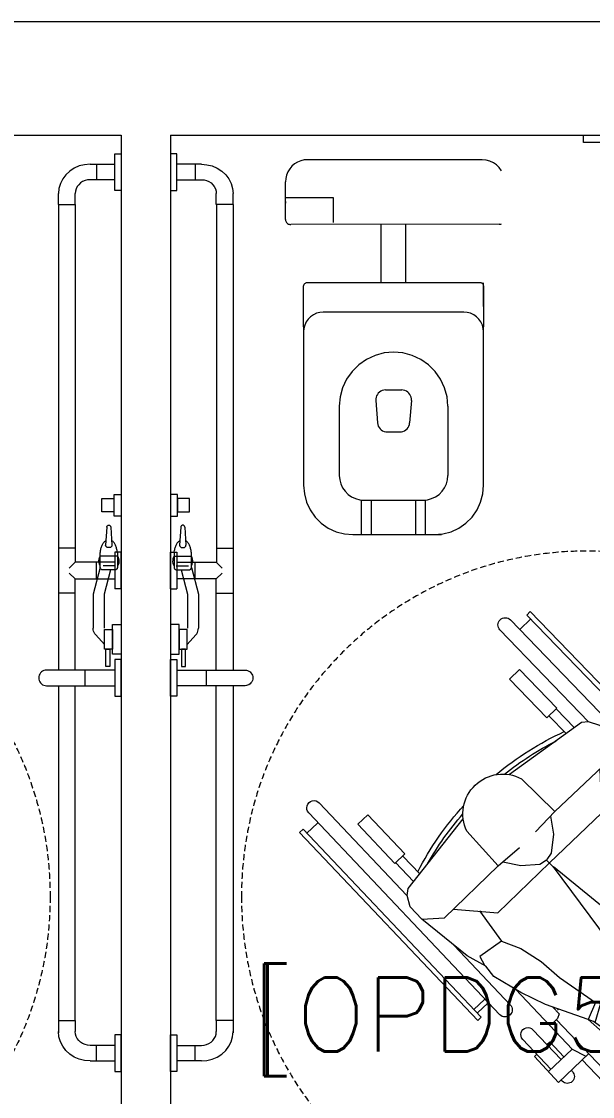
# Model space of a CAD drawing. Header units: inches. Extents: x -12418 to 57169, y -29325 to 19878.
# Drawn here: x 10236 to 11394, y 6625 to 8803 of the extents above; entities that cross this region are included whole.
import ezdxf

# ---------------------------------------------------------------- set-up
doc = ezdxf.new("R2010")
doc.units = ezdxf.units.IN
doc.header["$LTSCALE"] = 25
doc.header["$MEASUREMENT"] = 0
doc.linetypes.add('00-Ground Floor$0$TRATTEGGIATA', pattern=[0.75, 0.5, -0.25])
doc.linetypes.add('DASHDOT', pattern=[25.4, 12.7, -6.35, 0, -6.35])
doc.layers.get('0').update_dxf_attribs({"color": 8})
for name, color, linetype, lineweight in [('00-Ground Floor$0$72_EGR_BASE_TEXT', 252, 'Continuous', 5), ('00-Ground Floor$0$LOADING', 253, 'Continuous', 5), ('00-Ground Floor$0$SANIT', 250, 'Continuous', 5), ('00-Ground Floor$0$Walls', 251, 'Continuous', 5), ('E-LITE-CLNG-CNDT', 6, 'DASHDOT', 35)]:
    doc.layers.add(name, color=color, linetype=linetype, lineweight=lineweight)
doc.styles.add('00-Ground Floor$0$SIMPLEX', font='SIMPLEX.shx', dxfattribs={"height": 150})

# ---------------------------------------------------------------- blocks, each defined once
blk = doc.blocks.new('00-Ground Floor$0$Wheelchair')
for p, q in [((9688.8, 4580.4), (9636.3, 4519)), ((9688.8, 4580.4), (9913.2, 4363.8)), ((9695.9, 4532.4), (9716, 4554.1)), ((9695.9, 4532.4), (9738.4, 4489.9)), ((9647.3, 4524.1), (9584.2, 4494.7)), ((9709.9, 4426.2), (9647.3, 4524.1)), ((9584.2, 4494.7), (9568.2, 4476.7)), ((9698.4, 4444.2), (9735.9, 4492.5)), ((9738.4, 4489.9), (9752.5, 4485)), ((9752.5, 4485), (9762.6, 4492.4)), ((9968.8, 4285), (9757.7, 4488.8)), ((9762.6, 4492.4), (9766.7, 4505.2)), ((9568.2, 4476.7), (9665.9, 4393.6)), ((9586.8, 4461), (9580.1, 4453.2)), ((9580.1, 4453.2), (9656.4, 4390)), ((9709.9, 4426.2), (9663.7, 4398.5)), ((9779.1, 4383.2), (9709.9, 4426.2)), ((9900.5, 4350.6), (9959.2, 4411.4)), ((9951.7, 4408.7), (9954.5, 4406)), ((9959.2, 4411.4), (10010.4, 4361.2)), ((9656.4, 4390), (9661.8, 4397.1)), ((9665.9, 4393.6), (9695.8, 4341.1)), ((9759.9, 4375.2), (9778.4, 4384.2)), ((9778.4, 4384.2), (9904.8, 4281.6)), ((9933.8, 4386.5), (9932, 4388.3)), ((9934.6, 4342.8), (9980.6, 4390.4)), ((9975.8, 4385.5), (10035.6, 4327.8)), ((9426, 4292.7), (9452.6, 4357.1)), ((9452.6, 4357.1), (9469.8, 4373.8)), ((9469.8, 4373.8), (9557.2, 4280)), ((9486.4, 4356), (9493.9, 4363)), ((9493.9, 4363), (9560.4, 4289.7)), ((9759.9, 4375.2), (9711.9, 4320.3)), ((9934.3, 4342.8), (9906.5, 4356.1)), ((9950.7, 4359.5), (9980.6, 4330.3)), ((10015.9, 4307.3), (9956.1, 4365)), ((10010.4, 4361.2), (10005.8, 4356.5)), ((9695.8, 4341.1), (9709.9, 4321.7)), ((9732.8, 4330.6), (9756, 4349.7)), ((9756, 4349.7), (9802, 4345.5)), ((9802, 4345.5), (9893.6, 4285.1)), ((9934.7, 4342.9), (10054.3, 4227.4)), ((9980.6, 4330.3), (9986.1, 4336)), ((9751.1, 4275.1), (9711.9, 4320.3)), ((9732.8, 4330.6), (9727.3, 4319.9)), ((9778.1, 4291.7), (9727.3, 4319.9)), ((9371.6, 4248.8), (9430.7, 4303.9)), ((9526.6, 4234.6), (9426, 4292.7)), ((9775.8, 4283), (9778.1, 4291.7)), ((9966.8, 4282.3), (9975.4, 4291.3)), ((9975.4, 4291.3), (9984.9, 4294.4)), ((10121.6, 4286.3), (10128.5, 4293.5)), ((10128.5, 4293.5), (10506.2, 3929)), ((9526.6, 4234.6), (9552.2, 4282)), ((9560.4, 4289.7), (9553.6, 4283.9)), ((9557.2, 4280), (9611, 4252.4)), ((9770.8, 4244.3), (9751.1, 4275.1)), ((9789, 4271.5), (9775.8, 4283)), ((9836.1, 4243.1), (9789, 4271.5)), ((9890.5, 4287.2), (9880.7, 4247.5)), ((9891.8, 4246.6), (9904.8, 4281.6)), ((9893.6, 4285.1), (9904.8, 4281.6)), ((9904.8, 4281.6), (9992.8, 4255.2)), ((9964, 4272.7), (9966.8, 4282.3)), ((9977.3, 4259.9), (9964, 4272.7)), ((10489.5, 3888.5), (10084.1, 4279.7)), ((10129.9, 4278.3), (10109.5, 4257.2)), ((10137.1, 4271.4), (10116.7, 4250.3)), ((10121.6, 4286.3), (10499.3, 3921.8)), ((9371.6, 4248.8), (9598.1, 4034.2)), ((9611, 4252.4), (9631.1, 4239.2)), ((9879.4, 4247.6), (9836.1, 4243.1)), ((9891.8, 4246.6), (9879.4, 4247.6)), ((9967.7, 4265.7), (9965.5, 4263.4)), ((9992.8, 4255.2), (10043.4, 4233.2)), ((10183.1, 4143.7), (10063.9, 4258.7)), ((9419.9, 4243.9), (9399.1, 4222.7)), ((9419.9, 4243.9), (9464.3, 4203.2)), ((9508.1, 4245.3), (9461.6, 4205.7)), ((9572.7, 4167.4), (9526.6, 4234.6)), ((9579.9, 4186.9), (9632.5, 4237.3)), ((9679.4, 4200.1), (9632.5, 4237.3)), ((9989.6, 3975.8), (9770.8, 4244.3)), ((9966.5, 4198.9), (9891.8, 4246.6)), ((10043.4, 4233.2), (10099.8, 4203.2)), ((9623.1, 4216), (9605.2, 4191.9)), ((9623.1, 4216), (9633.6, 4221.9)), ((9664, 4172.4), (9633.6, 4221.9)), ((9469.8, 4189.4), (9462.9, 4179)), ((9464.3, 4203.2), (9469.8, 4189.4)), ((9679.2, 3982.3), (9466.2, 4184.1)), ((9579.9, 4186.9), (9571.7, 4168)), ((9605.2, 4191.9), (9611.4, 4146.2)), ((9711.1, 4181.9), (9679.4, 4200.1)), ((9989.1, 3975.3), (9711.1, 4181.9)), ((10005.5, 4168.6), (9966.5, 4198.9)), ((10099.8, 4203.2), (10116.9, 4183)), ((10116.9, 4183), (10155.6, 4163.8)), ((9462.9, 4179), (9450.3, 4174.3)), ((9571.7, 4168), (9679.8, 4046.3)), ((9672.6, 4175.1), (9664, 4172.4)), ((9684.7, 4162.4), (9672.6, 4175.1)), ((9715.1, 4116.7), (9684.7, 4162.4)), ((10047.5, 4143.9), (10005.5, 4168.6)), ((10087.4, 4131), (10130.2, 4164)), ((10130.2, 4164), (10120, 4181.2)), ((10155.6, 4163.8), (10251.2, 4093.6)), ((9611.4, 4146.2), (9675.8, 4057.3)), ((9851.9, 4142.1), (9833.2, 4122.2)), ((9849, 4139.2), (9835.9, 4124.9)), ((10087.4, 4131), (10047.5, 4143.9)), ((9712.6, 4073.2), (9715.1, 4116.7)), ((9816.8, 4105.4), (9835.9, 4124.9)), ((10135, 4071.7), (10087.4, 4131)), ((9714.2, 4060.8), (9712.6, 4073.2)), ((10097.7, 4073.5), (9997.2, 3968.1)), ((10187.6, 4070.2), (10097.7, 4073.5)), ((10204.7, 4088.4), (10101.2, 3978.7)), ((10251.2, 4093.6), (10204.7, 4088.4)), ((10251.2, 4093.6), (10275.8, 4069.8)), ((9673.6, 4060.4), (9712.8, 4071.9)), ((9675.8, 4057.3), (9679.8, 4046.3)), ((9714.2, 4060.8), (9679.8, 4046.3)), ((9765.1, 3988.4), (9714.2, 4060.8)), ((10275.8, 4069.8), (10283, 4047)), ((9610.7, 4047.5), (9552.6, 3986.2)), ((9619.9, 4014.1), (9605.4, 4041.3)), ((9679.8, 4046.3), (9710.1, 3959.6)), ((10281.4, 4032.7), (10176, 3886.7)), ((10283, 4047), (10281.4, 4032.7)), ((10469.2, 3867.5), (10283.1, 4047.1)), ((9576.3, 4012.7), (9574.4, 4014.4)), ((9619.9, 4013.8), (9574.4, 3965.8)), ((9619.9, 4013.8), (9740.6, 3899.4)), ((10271, 4018.3), (10309.2, 3981.4)), ((9552.6, 3986.2), (9605, 3937.3)), ((9554.9, 3993.8), (9557.7, 3991.1)), ((9659, 3934.2), (9598.7, 3991.4)), ((9604, 3997), (9634.5, 3968.4)), ((9691.3, 3987.6), (9681.9, 3984.4)), ((9704.7, 3974.8), (9691.3, 3987.6)), ((9698.5, 3984.2), (9700.7, 3986.4)), ((9797.1, 3950.8), (9765.1, 3988.4)), ((10294.8, 3967.5), (10259.1, 4001.9)), ((9579.2, 3970.8), (9639.5, 3913.6)), ((9634.5, 3968.4), (9629, 3962.7)), ((9673.3, 3975.3), (9670.6, 3965.7)), ((9681.9, 3984.4), (9673.3, 3975.3)), ((9896.3, 3862.9), (9997.1, 3968)), ((9989.1, 3975.3), (9986.9, 3977.9)), ((10002.4, 3961.7), (9989.1, 3975.3)), ((9997.1, 3968.1), (9995.9, 3966.7)), ((10003.8, 3963), (10017, 3972.2)), ((10017, 3972.2), (10055.4, 3976.6)), ((10055.4, 3976.6), (10092.1, 3970.4)), ((10101.2, 3978.7), (10059.8, 3939.5)), ((10101.2, 3978.7), (10167.6, 3911)), ((10310.6, 3982.9), (10291.2, 3962.7)), ((10389.2, 3907.1), (10310.6, 3982.9)), ((9710.1, 3959.6), (9734.3, 3910)), ((9823.7, 3909.9), (9797.1, 3950.8)), ((9993.9, 3948), (9991.2, 3909.5)), ((10002.4, 3961.7), (9993.9, 3948)), ((10002.4, 3961.7), (10003.2, 3962.2)), ((10291.2, 3962.7), (10369.7, 3886.9)), ((9605, 3937.3), (9609.5, 3942)), ((10491.3, 3929.5), (10470.9, 3908.4)), ((10499.3, 3921.8), (10506.2, 3929)), ((9734.3, 3910), (9766.8, 3855.1)), ((9838.4, 3870.6), (9823.7, 3909.9)), ((9991.2, 3909.5), (9999, 3873.1)), ((9991.2, 3863.6), (10028.5, 3906.8)), ((10369.7, 3886.9), (10389.2, 3907.1)), ((9830, 3774.5), (9709.7, 3888.4)), ((9689.7, 3867.2), (10098.6, 3479.7)), ((9766.8, 3855.1), (9787.8, 3838.9)), ((9838.4, 3870.6), (9807.3, 3826.4)), ((9899.8, 3825.8), (9838.4, 3870.6)), ((9886.2, 3755.3), (9991.2, 3863.6)), ((9903.6, 3773.2), (9896.3, 3862.9)), ((9991.2, 3863.6), (10061.7, 3800.3)), ((9693.1, 3821.6), (9713.3, 3842.9)), ((9700.4, 3814.7), (9720.5, 3836)), ((9787.8, 3838.9), (9808.6, 3801)), ((9807.3, 3826.4), (9789.7, 3835.8)), ((9684.7, 3829.6), (9677.9, 3822.3)), ((9677.9, 3822.3), (10058.9, 3461.2)), ((9684.7, 3829.6), (10065.8, 3468.5)), ((9808.6, 3801), (9883.1, 3708.7)), ((9945.2, 3681.2), (10086.4, 3793)), ((9883.1, 3708.7), (9886.2, 3755.3)), ((9883.1, 3708.7), (9907.9, 3685.2)), ((10011, 3670.7), (9975, 3704.8)), ((9907.9, 3685.2), (9931, 3679)), ((9931, 3679), (9945.2, 3681.2)), ((9959.2, 3692.3), (9997.7, 3655.7)), ((10118.7, 3500.9), (9930.9, 3678.8)), ((9996.3, 3654.2), (10015.6, 3674.6)), ((10015.6, 3674.6), (10094.8, 3599.5)), ((10075.5, 3579.1), (9996.3, 3654.2)), ((10094.8, 3599.5), (10075.5, 3579.1)), ((10057.7, 3476.1), (10077.9, 3497.4)), ((10065.8, 3468.5), (10058.9, 3461.2))]:
    blk.add_line(p, q)
at = {"color": 30, "linetype": '00-Ground Floor$0$TRATTEGGIATA'}
blk.add_circle((9928.9, 4043.3), 700, dxfattribs=at)
for centre, radius, start, end in [((9941.8, 4398.5), 14.2, 46.0147, 226.0147), ((10025.7, 4317.5), 14.2, 226.0147, 46.0147), ((10074, 4269.2), 14.6, 46.0147, 226.0147), ((9564.6, 4004.1), 14.2, 46.5424, 226.5424), ((9694.4, 4260), 626.4, 320.2511, 335.2615), ((9694.4, 4260), 616.4, 321.5411, 333.0972), ((9649.3, 3923.9), 14.2, 226.5424, 46.5424), ((10097.1, 3872.9), 80.1, 316.0147, 28.3763), ((9699.7, 3877.8), 14.6, 46.5424, 226.5424), ((10479.4, 3878), 14.6, 226.0147, 46.0147), ((10096.6, 3872.4), 80.1, 244.1807, 316.5424), ((9692, 4257.4), 626.4, 297.2956, 312.306), ((9692, 4257.4), 616.4, 299.4599, 311.0159), ((10108.7, 3490.3), 14.6, 226.5424, 46.5424)]:
    blk.add_arc(centre, radius, start, end)
blk = doc.blocks.new('00-Ground Floor')
at = {"layer": '00-Ground Floor$0$SANIT'}
for p, q in [((11375.3, 8557.6, 0), (11375.3, 8572.6, 0)), ((11495.3, 8557.6, 0), (11375.3, 8557.6, 0)), ((10424.9, 8460.5, 0), (10424.9, 8534.8, 0)), ((10424.9, 8534.8, 0), (10437.9, 8534.8, 0)), ((10437.9, 8534.8, 0), (10437.9, 8460.5, 0)), ((10550.9, 8534.8, 0), (10537.9, 8534.8, 0)), ((10537.9, 8534.8, 0), (10537.9, 8460.5, 0)), ((10550.9, 8460.5, 0), (10550.9, 8534.8, 0)), ((10795.7, 8517.7, 0), (10789.6, 8514, 0)), ((10802.2, 8520.4, 0), (10795.7, 8517.7, 0)), ((10809, 8522, 0), (10802.2, 8520.4, 0)), ((10816.1, 8522.6, 0), (10809, 8522, 0)), ((10816.1, 8522.6, 0), (10812.6, 8522.6, 0)), ((11170.1, 8522.6, 0), (10816.1, 8522.6, 0)), ((10993.1, 8522.6, 0), (10828.1, 8522.6, 0)), ((11177.9, 8521.9, 0), (11170.1, 8522.6, 0)), ((11185.5, 8519.9, 0), (11177.9, 8521.9, 0)), ((11192.6, 8516.5, 0), (11185.5, 8519.9, 0)), ((11199, 8512, 0), (11192.6, 8516.5, 0)), ((10333.8, 8499.5, 0), (10325.9, 8492.2, 0)), ((10342.9, 8505.5, 0), (10333.8, 8499.5, 0)), ((10353, 8509.9, 0), (10342.9, 8505.5, 0)), ((10363.8, 8512.5, 0), (10353, 8509.9, 0)), ((10374.9, 8513.4, 0), (10363.8, 8512.5, 0)), ((10374.9, 8513.4, 0), (10423.9, 8513.4, 0)), ((10387.9, 8513.4, 0), (10387.9, 8481.9, 0)), ((10600.9, 8513.4, 0), (10551.9, 8513.4, 0)), ((10587.9, 8513.4, 0), (10587.9, 8481.9, 0)), ((10600.9, 8513.4, 0), (10612, 8512.5, 0)), ((10612, 8512.5, 0), (10622.8, 8509.9, 0)), ((10622.8, 8509.9, 0), (10632.9, 8505.5, 0)), ((10632.9, 8505.5, 0), (10642.1, 8499.5, 0)), ((10642.1, 8499.5, 0), (10649.9, 8492.2, 0)), ((10776, 8498, 0), (10773.3, 8491.4, 0)), ((10779.7, 8504, 0), (10776, 8498, 0)), ((10784.3, 8509.4, 0), (10779.7, 8504, 0)), ((10789.6, 8514, 0), (10784.3, 8509.4, 0)), ((11204.6, 8506.5, 0), (11199, 8512, 0)), ((11209.1, 8500.1, 0), (11204.6, 8506.5, 0)), ((10314.8, 8474.4, 0), (10311.9, 8464.4, 0)), ((10319.5, 8483.7, 0), (10314.8, 8474.4, 0)), ((10325.9, 8492.2, 0), (10319.5, 8483.7, 0)), ((10355.7, 8475.4, 0), (10352, 8471.9, 0)), ((10359.9, 8478.2, 0), (10355.7, 8475.4, 0)), ((10364.7, 8480.2, 0), (10359.9, 8478.2, 0)), ((10369.7, 8481.5, 0), (10364.7, 8480.2, 0)), ((10374.9, 8481.9, 0), (10369.7, 8481.5, 0)), ((10423.9, 8481.9, 0), (10374.9, 8481.9, 0)), ((10551.9, 8481.9, 0), (10600.9, 8481.9, 0)), ((10600.9, 8481.9, 0), (10606.1, 8481.5, 0)), ((10606.1, 8481.5, 0), (10611.2, 8480.2, 0)), ((10611.2, 8480.2, 0), (10615.9, 8478.2, 0)), ((10615.9, 8478.2, 0), (10620.2, 8475.4, 0)), ((10620.2, 8475.4, 0), (10623.9, 8471.9, 0)), ((10649.9, 8492.2, 0), (10656.3, 8483.7, 0)), ((10656.3, 8483.7, 0), (10661.1, 8474.4, 0)), ((10661.1, 8474.4, 0), (10663.9, 8464.4, 0)), ((10771.6, 8484.6, 0), (10771.1, 8477.6, 0)), ((10771.1, 8401.3, 0), (10771.1, 8477.6, 0)), ((10773.3, 8491.4, 0), (10771.6, 8484.6, 0)), ((10311.9, 8464.4, 0), (10310.9, 8454.1, 0)), ((10310.9, 8431.8, 0), (10310.9, 8454.1, 0)), ((10345.4, 8458.9, 0), (10344.9, 8454.1, 0)), ((10344.9, 8431.8, 0), (10344.9, 8454.1, 0)), ((10346.7, 8463.6, 0), (10345.4, 8458.9, 0)), ((10349, 8468, 0), (10346.7, 8463.6, 0)), ((10352, 8471.9, 0), (10349, 8468, 0)), ((10437.9, 8460.5, 0), (10424.9, 8460.5, 0)), ((10537.9, 8460.5, 0), (10550.9, 8460.5, 0)), ((10623.9, 8471.9, 0), (10626.9, 8468, 0)), ((10626.9, 8468, 0), (10629.1, 8463.6, 0)), ((10629.1, 8463.6, 0), (10630.5, 8458.9, 0)), ((10630.5, 8458.9, 0), (10630.9, 8454.1, 0)), ((10630.9, 8431.8, 0), (10630.9, 8454.1, 0)), ((10663.9, 8464.4, 0), (10664.9, 8454.1, 0)), ((10664.9, 8431.8, 0), (10664.9, 8454.1, 0)), ((10310.9, 8431.8, 0), (10344.9, 8431.8, 0)), ((10310.9, 8431.8, 0), (10310.9, 7516.2, 0)), ((10344.8, 8431.8, 0), (10344.8, 7707.2, 0)), ((10664.9, 8431.8, 0), (10630.9, 8431.8, 0)), ((10631.1, 8431.8, 0), (10631.1, 7707.2, 0)), ((10664.9, 8431.8, 0), (10664.9, 7516.2, 0)), ((10771.1, 8446.1, 0), (10868.1, 8446.1, 0)), ((10771.1, 8438, 0), (10771.1, 8434.6, 0)), ((10868.1, 8446.1, 0), (10868.1, 8395.6, 0)), ((10771.1, 8401.3, 0), (10771.2, 8399.7, 0)), ((10771.2, 8399.7, 0), (10771.6, 8398.1, 0)), ((10771.6, 8398.1, 0), (10772.3, 8396.6, 0)), ((10772.3, 8396.6, 0), (10773.2, 8395.2, 0)), ((10773.2, 8395.2, 0), (10774.3, 8394, 0)), ((10774.3, 8394, 0), (10775.6, 8393, 0)), ((10775.6, 8393, 0), (10777, 8392.2, 0)), ((10777, 8392.2, 0), (10778.6, 8391.7, 0)), ((10778.6, 8391.7, 0), (10780.2, 8391.4, 0)), ((10780.2, 8391.4, 0), (10781.8, 8391.4, 0)), ((11204.3, 8391.8, 0), (10781.8, 8391.4, 0)), ((10965.3, 8272.9, 0), (10965.3, 8391.6, 0)), ((11015.3, 8272.9, 0), (11015.3, 8391.6, 0)), ((11204.4, 8391.8, 0), (11206, 8391.8, 0)), ((11206, 8391.8, 0), (11207.6, 8392.1, 0)), ((11207.6, 8392.1, 0), (11209.2, 8392.6, 0)), ((10807.9, 8267.9, 0), (10807.8, 8266.9, 0)), ((10807.8, 8225.4, 0), (10807.8, 8266.9, 0)), ((10807.8, 8183.9, 0), (10807.8, 8266.9, 0)), ((10808.2, 8268.9, 0), (10807.9, 8267.9, 0)), ((10808.6, 8269.9, 0), (10808.2, 8268.9, 0)), ((10809.2, 8270.7, 0), (10808.6, 8269.9, 0)), ((10810, 8271.4, 0), (10809.2, 8270.7, 0)), ((10810.8, 8272, 0), (10810, 8271.4, 0)), ((10811.8, 8272.5, 0), (10810.8, 8272, 0)), ((10812.8, 8272.8, 0), (10811.8, 8272.5, 0)), ((10813.8, 8272.9, 0), (10812.8, 8272.8, 0)), ((11166.8, 8272.9, 0), (10813.8, 8272.9, 0)), ((11167.9, 8272.8, 0), (11166.8, 8272.9, 0)), ((11168.9, 8272.5, 0), (11167.9, 8272.8, 0)), ((11169.8, 8272.1, 0), (11168.9, 8272.5, 0)), ((11170.7, 8271.5, 0), (11169.8, 8272.1, 0)), ((11171.4, 8270.7, 0), (11170.7, 8271.5, 0)), ((11172, 8269.9, 0), (11171.4, 8270.7, 0)), ((11172.5, 8268.9, 0), (11172, 8269.9, 0)), ((11172.8, 8267.9, 0), (11172.5, 8268.9, 0)), ((11172.8, 8225.4, 0), (11172.8, 8272.9, 0)), ((11172.8, 8266.9, 0), (11172.8, 8267.9, 0)), ((11172.8, 8266.9, 0), (11172.8, 8183.9, 0)), ((10834.2, 8211.4, 0), (10827.8, 8208.5, 0)), ((10840.9, 8213.2, 0), (10834.2, 8211.4, 0)), ((10847.8, 8213.9, 0), (10840.9, 8213.2, 0)), ((11132.8, 8213.9, 0), (10847.8, 8213.9, 0)), ((11139.8, 8213.2, 0), (11132.8, 8213.9, 0)), ((11146.5, 8211.4, 0), (11139.8, 8213.2, 0)), ((11152.8, 8208.5, 0), (11146.5, 8211.4, 0)), ((10813.2, 8193.9, 0), (10810.3, 8187.5, 0)), ((10817.2, 8199.6, 0), (10813.2, 8193.9, 0)), ((10822.1, 8204.5, 0), (10817.2, 8199.6, 0)), ((10827.8, 8208.5, 0), (10822.1, 8204.5, 0)), ((11158.6, 8204.5, 0), (11152.8, 8208.5, 0)), ((11163.5, 8199.6, 0), (11158.6, 8204.5, 0)), ((11167.5, 8193.9, 0), (11163.5, 8199.6, 0)), ((11170.4, 8187.5, 0), (11167.5, 8193.9, 0)), ((10807.8, 8183.9, 0), (10807.8, 7862.9, 0)), ((10808.5, 8180.8, 0), (10807.8, 8173.9, 0)), ((10810.3, 8187.5, 0), (10808.5, 8180.8, 0)), ((11172.2, 8180.8, 0), (11170.4, 8187.5, 0)), ((11172.8, 8173.9, 0), (11172.2, 8180.8, 0)), ((11172.8, 7862.9, 0), (11172.8, 8183.9, 0)), ((10952.7, 8126.2, 0), (10935.3, 8118.1, 0)), ((10971.2, 8131.2, 0), (10952.7, 8126.2, 0)), ((10990.3, 8132.9, 0), (10971.2, 8131.2, 0)), ((11009.4, 8131.2, 0), (10990.3, 8132.9, 0)), ((11028, 8126.2, 0), (11009.4, 8131.2, 0)), ((11045.3, 8118.1, 0), (11028, 8126.2, 0)), ((10919.6, 8107.1, 0), (10906.1, 8093.6, 0)), ((10935.3, 8118.1, 0), (10919.6, 8107.1, 0)), ((11061.1, 8107.1, 0), (11045.3, 8118.1, 0)), ((11074.6, 8093.6, 0), (11061.1, 8107.1, 0)), ((10906.1, 8093.6, 0), (10895.1, 8077.9, 0)), ((11085.6, 8077.9, 0), (11074.6, 8093.6, 0)), ((10887, 8060.5, 0), (10882, 8042, 0)), ((10895.1, 8077.9, 0), (10887, 8060.5, 0)), ((11093.7, 8060.5, 0), (11085.6, 8077.9, 0)), ((11098.7, 8042, 0), (11093.7, 8060.5, 0)), ((10882, 8042, 0), (10880.3, 8022.9, 0)), ((10954.7, 8041.3, 0), (10954.1, 8038.1, 0)), ((10954.1, 8038.1, 0), (10954.1, 8034.9, 0)), ((10955.8, 8044.4, 0), (10954.7, 8041.3, 0)), ((10957.4, 8047.2, 0), (10955.8, 8044.4, 0)), ((10959.4, 8049.7, 0), (10957.4, 8047.2, 0)), ((10961.8, 8051.9, 0), (10959.4, 8049.7, 0)), ((10964.5, 8053.7, 0), (10961.8, 8051.9, 0)), ((10967.5, 8055, 0), (10964.5, 8053.7, 0)), ((10970.6, 8055.8, 0), (10967.5, 8055, 0)), ((10973.8, 8056.1, 0), (10970.6, 8055.8, 0)), ((10973.8, 8056.1, 0), (11006.9, 8056.1, 0)), ((11010.1, 8055.8, 0), (11006.9, 8056.1, 0)), ((11013.2, 8055, 0), (11010.1, 8055.8, 0)), ((11016.2, 8053.7, 0), (11013.2, 8055, 0)), ((11018.9, 8051.9, 0), (11016.2, 8053.7, 0)), ((11021.3, 8049.7, 0), (11018.9, 8051.9, 0)), ((11023.3, 8047.2, 0), (11021.3, 8049.7, 0)), ((11024.9, 8044.4, 0), (11023.3, 8047.2, 0)), ((11026, 8041.3, 0), (11024.9, 8044.4, 0)), ((11026.5, 8038.1, 0), (11026, 8041.3, 0)), ((11026.6, 8034.9, 0), (11026.5, 8038.1, 0)), ((11100.3, 8022.9, 0), (11098.7, 8042, 0)), ((10880.3, 8022.9, 0), (10880.3, 7882.9, 0)), ((10954.1, 8034.9, 0), (10957.8, 7989.2, 0)), ((11026.6, 8034.9, 0), (11022.9, 7989.2, 0)), ((11100.3, 8022.9, 0), (11100.3, 7882.9, 0)), ((10957.8, 7989.2, 0), (10958.4, 7986, 0)), ((10958.4, 7986, 0), (10959.4, 7982.8, 0)), ((10959.4, 7982.8, 0), (10961, 7979.9, 0)), ((10961, 7979.9, 0), (10963, 7977.3, 0)), ((10963, 7977.3, 0), (10965.5, 7975.1, 0)), ((10965.5, 7975.1, 0), (10968.2, 7973.3, 0)), ((10968.2, 7973.3, 0), (10971.3, 7971.9, 0)), ((10971.3, 7971.9, 0), (10974.5, 7971.1, 0)), ((11006.2, 7971.1, 0), (11009.4, 7971.9, 0)), ((11009.4, 7971.9, 0), (11012.5, 7973.3, 0)), ((11012.5, 7973.3, 0), (11015.2, 7975.1, 0)), ((11015.2, 7975.1, 0), (11017.7, 7977.3, 0)), ((11017.7, 7977.3, 0), (11019.7, 7979.9, 0)), ((11019.7, 7979.9, 0), (11021.3, 7982.8, 0)), ((11021.3, 7982.8, 0), (11022.3, 7986, 0)), ((11022.3, 7986, 0), (11022.9, 7989.2, 0)), ((10974.5, 7971.1, 0), (10977.8, 7970.9, 0)), ((10977.8, 7970.9, 0), (11002.9, 7970.9, 0)), ((11002.9, 7970.9, 0), (11006.2, 7971.1, 0)), ((10807.8, 7862.9, 0), (10809.4, 7845.5, 0)), ((10880.3, 7882.9, 0), (10881.1, 7874.2, 0)), ((10881.1, 7874.2, 0), (10883.4, 7865.8, 0)), ((10883.4, 7865.8, 0), (10887, 7857.9, 0)), ((11093.6, 7857.9, 0), (11097.3, 7865.8, 0)), ((11097.3, 7865.8, 0), (11099.6, 7874.2, 0)), ((11099.6, 7874.2, 0), (11100.3, 7882.9, 0)), ((11171.3, 7845.5, 0), (11172.8, 7862.9, 0)), ((10423.5, 7800.6, 0), (10423.5, 7844.6, 0)), ((10423.5, 7844.6, 0), (10437.9, 7844.6, 0)), ((10437.9, 7844.6, 0), (10437.9, 7800.6, 0)), ((10552.4, 7844.6, 0), (10537.9, 7844.6, 0)), ((10537.9, 7844.6, 0), (10537.9, 7800.6, 0)), ((10552.4, 7800.6, 0), (10552.4, 7844.6, 0)), ((10809.4, 7845.5, 0), (10813.9, 7828.6, 0)), ((10887, 7857.9, 0), (10892, 7850.7, 0)), ((10892, 7850.7, 0), (10898.2, 7844.5, 0)), ((10898.2, 7844.5, 0), (10905.3, 7839.6, 0)), ((11075.3, 7839.6, 0), (11082.5, 7844.6, 0)), ((11082.5, 7844.6, 0), (11088.6, 7850.7, 0)), ((11088.6, 7850.7, 0), (11093.6, 7857.9, 0)), ((11166.8, 7828.7, 0), (11171.3, 7845.5, 0)), ((10399.1, 7809.2, 0), (10399.1, 7835.9, 0)), ((10399.1, 7835.9, 0), (10423.5, 7835.9, 0)), ((10552.4, 7835.9, 0), (10552.4, 7809.2, 0)), ((10576.8, 7835.9, 0), (10552.4, 7835.9, 0)), ((10576.8, 7809.2, 0), (10576.8, 7835.9, 0)), ((10813.9, 7828.6, 0), (10821.2, 7812.9, 0)), ((10905.3, 7839.6, 0), (10913.2, 7835.9, 0)), ((10913.2, 7835.9, 0), (10921.7, 7833.6, 0)), ((10921.7, 7833.6, 0), (10930.3, 7832.9, 0)), ((10925.3, 7832.9, 0), (11055.3, 7832.9, 0)), ((10925.3, 7762.9, 0), (10925.3, 7832.9, 0)), ((10945.3, 7762.9, 0), (10945.3, 7832.9, 0)), ((11035.3, 7762.9, 0), (11035.3, 7832.9, 0)), ((11050.3, 7832.9, 0), (11059, 7833.6, 0)), ((11055.3, 7762.9, 0), (11055.3, 7832.9, 0)), ((11059, 7833.6, 0), (11067.4, 7835.9, 0)), ((11067.4, 7835.9, 0), (11075.3, 7839.6, 0)), ((11159.5, 7812.9, 0), (11166.8, 7828.7, 0)), ((10423.5, 7809.2, 0), (10399.1, 7809.2, 0)), ((10437.9, 7800.6, 0), (10423.5, 7800.6, 0)), ((10537.9, 7800.6, 0), (10552.4, 7800.6, 0)), ((10552.4, 7809.2, 0), (10576.8, 7809.2, 0)), ((10821.2, 7812.9, 0), (10831.2, 7798.6, 0)), ((10831.2, 7798.6, 0), (10843.6, 7786.2, 0)), ((11137.1, 7786.2, 0), (11149.5, 7798.6, 0)), ((11149.5, 7798.6, 0), (11159.5, 7812.9, 0)), ((10409, 7778.1, 0), (10406.4, 7741.9, 0)), ((10409, 7778.1, 0), (10409.1, 7778.7, 0)), ((10409.1, 7778.7, 0), (10409.2, 7779.4, 0)), ((10409.2, 7779.4, 0), (10409.5, 7780, 0)), ((10409.5, 7780, 0), (10409.9, 7780.6, 0)), ((10409.9, 7780.6, 0), (10410.4, 7781.1, 0)), ((10410.4, 7781.1, 0), (10411, 7781.5, 0)), ((10411, 7781.5, 0), (10411.6, 7781.8, 0)), ((10411.6, 7781.8, 0), (10412.3, 7781.9, 0)), ((10412.3, 7781.9, 0), (10412.9, 7782, 0)), ((10412.9, 7782, 0), (10413.6, 7781.9, 0)), ((10413.6, 7781.9, 0), (10414.3, 7781.8, 0)), ((10414.3, 7781.8, 0), (10414.9, 7781.5, 0)), ((10414.9, 7781.5, 0), (10415.5, 7781.1, 0)), ((10415.5, 7781.1, 0), (10416, 7780.6, 0)), ((10416, 7780.6, 0), (10416.3, 7780, 0)), ((10416.3, 7780, 0), (10416.6, 7779.4, 0)), ((10416.6, 7779.4, 0), (10416.8, 7778.7, 0)), ((10416.8, 7778.7, 0), (10416.9, 7778.1, 0)), ((10416.9, 7778.1, 0), (10419.4, 7741.9, 0)), ((10559, 7778.1, 0), (10556.4, 7741.9, 0)), ((10559.2, 7779.4, 0), (10559, 7778.7, 0)), ((10559, 7778.7, 0), (10559, 7778.1, 0)), ((10559.5, 7780, 0), (10559.2, 7779.4, 0)), ((10559.9, 7780.6, 0), (10559.5, 7780, 0)), ((10560.4, 7781.1, 0), (10559.9, 7780.6, 0)), ((10561, 7781.5, 0), (10560.4, 7781.1, 0)), ((10561.6, 7781.8, 0), (10561, 7781.5, 0)), ((10562.2, 7781.9, 0), (10561.6, 7781.8, 0)), ((10562.9, 7782, 0), (10562.2, 7781.9, 0)), ((10563.6, 7781.9, 0), (10562.9, 7782, 0)), ((10564.3, 7781.8, 0), (10563.6, 7781.9, 0)), ((10564.9, 7781.5, 0), (10564.3, 7781.8, 0)), ((10565.5, 7781.1, 0), (10564.9, 7781.5, 0)), ((10565.9, 7780.6, 0), (10565.5, 7781.1, 0)), ((10566.3, 7780, 0), (10565.9, 7780.6, 0)), ((10566.6, 7779.4, 0), (10566.3, 7780, 0)), ((10566.8, 7778.7, 0), (10566.6, 7779.4, 0)), ((10566.9, 7778.1, 0), (10566.8, 7778.7, 0)), ((10566.9, 7778.1, 0), (10569.4, 7741.9, 0)), ((10843.6, 7786.2, 0), (10857.8, 7776.2, 0)), ((10857.8, 7776.2, 0), (10873.6, 7768.9, 0)), ((11107.1, 7768.9, 0), (11122.8, 7776.3, 0)), ((11122.8, 7776.3, 0), (11137.1, 7786.2, 0)), ((10873.6, 7768.9, 0), (10890.5, 7764.4, 0)), ((10890.5, 7764.4, 0), (10907.8, 7762.9, 0)), ((10907.8, 7762.9, 0), (11087.8, 7762.9, 0)), ((11072.8, 7762.9, 0), (11090.2, 7764.4, 0)), ((11090.2, 7764.4, 0), (11107.1, 7768.9, 0)), ((10310.9, 7753.2, 0), (10310.9, 7488.3, 0)), ((10344.8, 7735.8, 0), (10310.9, 7735.8, 0)), ((10310.9, 7735.2, 0), (10310.9, 7645.2, 0)), ((10396.2, 7730.5, 0), (10396.6, 7732.6, 0)), ((10396.6, 7732.6, 0), (10397.1, 7734.6, 0)), ((10397.1, 7734.6, 0), (10397.6, 7736.4, 0)), ((10397.6, 7736.4, 0), (10398.2, 7738.2, 0)), ((10398.2, 7738.2, 0), (10398.8, 7739.9, 0)), ((10398.8, 7739.9, 0), (10399.4, 7741.5, 0)), ((10399.4, 7741.5, 0), (10400.1, 7743, 0)), ((10400.1, 7743, 0), (10400.9, 7744.4, 0)), ((10400.9, 7744.4, 0), (10401.7, 7745.6, 0)), ((10401.7, 7745.6, 0), (10402.6, 7746.8, 0)), ((10402.6, 7746.8, 0), (10403.5, 7747.9, 0)), ((10403.5, 7747.9, 0), (10404.4, 7748.9, 0)), ((10404.4, 7748.9, 0), (10405.4, 7749.8, 0)), ((10405.4, 7749.8, 0), (10406.4, 7750.6, 0)), ((10406.5, 7741.1, 0), (10406.4, 7741.9, 0)), ((10406.7, 7740.2, 0), (10406.5, 7741.1, 0)), ((10407.1, 7739.4, 0), (10406.7, 7740.2, 0)), ((10407.6, 7738.7, 0), (10407.1, 7739.4, 0)), ((10408.2, 7738.1, 0), (10407.6, 7738.7, 0)), ((10408.9, 7737.6, 0), (10408.2, 7738.1, 0)), ((10409.7, 7737.2, 0), (10408.9, 7737.6, 0)), ((10410.6, 7737, 0), (10409.7, 7737.2, 0)), ((10411.4, 7736.9, 0), (10410.6, 7737, 0)), ((10414.4, 7736.9, 0), (10411.4, 7736.9, 0)), ((10415.3, 7737, 0), (10414.4, 7736.9, 0)), ((10416.1, 7737.2, 0), (10415.3, 7737, 0)), ((10416.9, 7737.6, 0), (10416.1, 7737.2, 0)), ((10417.6, 7738.1, 0), (10416.9, 7737.6, 0)), ((10418.3, 7738.7, 0), (10417.6, 7738.1, 0)), ((10418.8, 7739.4, 0), (10418.3, 7738.7, 0)), ((10419.1, 7740.2, 0), (10418.8, 7739.4, 0)), ((10419.4, 7741.1, 0), (10419.1, 7740.2, 0)), ((10420.5, 7749.8, 0), (10419.4, 7750.6, 0)), ((10419.4, 7741.9, 0), (10419.4, 7741.1, 0)), ((10421.5, 7748.9, 0), (10420.5, 7749.8, 0)), ((10422.4, 7747.9, 0), (10421.5, 7748.9, 0)), ((10423.3, 7746.8, 0), (10422.4, 7747.9, 0)), ((10424.2, 7745.6, 0), (10423.3, 7746.8, 0)), ((10425, 7744.4, 0), (10424.2, 7745.6, 0)), ((10425.7, 7743, 0), (10425, 7744.4, 0)), ((10426.4, 7741.5, 0), (10425.7, 7743, 0)), ((10427.1, 7739.9, 0), (10426.4, 7741.5, 0)), ((10427.7, 7738.2, 0), (10427.1, 7739.9, 0)), ((10428.3, 7736.4, 0), (10427.7, 7738.2, 0)), ((10428.8, 7734.6, 0), (10428.3, 7736.4, 0)), ((10429.3, 7732.6, 0), (10428.8, 7734.6, 0)), ((10429.7, 7730.5, 0), (10429.3, 7732.6, 0)), ((10546.1, 7730.5, 0), (10546.6, 7732.6, 0)), ((10546.6, 7732.6, 0), (10547, 7734.6, 0)), ((10547, 7734.6, 0), (10547.6, 7736.4, 0)), ((10547.6, 7736.4, 0), (10548.1, 7738.2, 0)), ((10548.1, 7738.2, 0), (10548.8, 7739.9, 0)), ((10548.8, 7739.9, 0), (10549.4, 7741.5, 0)), ((10549.4, 7741.5, 0), (10550.1, 7743, 0)), ((10550.1, 7743, 0), (10550.9, 7744.4, 0)), ((10550.9, 7744.4, 0), (10551.7, 7745.6, 0)), ((10551.7, 7745.6, 0), (10552.5, 7746.8, 0)), ((10552.5, 7746.8, 0), (10553.4, 7747.9, 0)), ((10553.4, 7747.9, 0), (10554.4, 7748.9, 0)), ((10554.4, 7748.9, 0), (10555.4, 7749.8, 0)), ((10555.4, 7749.8, 0), (10556.4, 7750.6, 0)), ((10556.4, 7741.9, 0), (10556.5, 7741.1, 0)), ((10556.5, 7741.1, 0), (10556.7, 7740.2, 0)), ((10556.7, 7740.2, 0), (10557.1, 7739.4, 0)), ((10557.1, 7739.4, 0), (10557.6, 7738.7, 0)), ((10557.6, 7738.7, 0), (10558.2, 7738.1, 0)), ((10558.2, 7738.1, 0), (10558.9, 7737.6, 0)), ((10558.9, 7737.6, 0), (10559.7, 7737.2, 0)), ((10559.7, 7737.2, 0), (10560.6, 7737, 0)), ((10560.6, 7737, 0), (10561.4, 7736.9, 0)), ((10561.4, 7736.9, 0), (10564.4, 7736.9, 0)), ((10564.4, 7736.9, 0), (10565.3, 7737, 0)), ((10565.3, 7737, 0), (10566.1, 7737.2, 0)), ((10566.1, 7737.2, 0), (10566.9, 7737.6, 0)), ((10566.9, 7737.6, 0), (10567.6, 7738.1, 0)), ((10567.6, 7738.1, 0), (10568.3, 7738.7, 0)), ((10568.3, 7738.7, 0), (10568.8, 7739.4, 0)), ((10568.8, 7739.4, 0), (10569.1, 7740.2, 0)), ((10569.1, 7740.2, 0), (10569.3, 7741.1, 0)), ((10569.3, 7741.1, 0), (10569.4, 7741.9, 0)), ((10570.5, 7749.8, 0), (10569.4, 7750.6, 0)), ((10571.5, 7748.9, 0), (10570.5, 7749.8, 0)), ((10572.4, 7747.9, 0), (10571.5, 7748.9, 0)), ((10573.3, 7746.8, 0), (10572.4, 7747.9, 0)), ((10574.1, 7745.6, 0), (10573.3, 7746.8, 0)), ((10575, 7744.4, 0), (10574.1, 7745.6, 0)), ((10575.7, 7743, 0), (10575, 7744.4, 0)), ((10576.4, 7741.5, 0), (10575.7, 7743, 0)), ((10577.1, 7739.9, 0), (10576.4, 7741.5, 0)), ((10577.7, 7738.2, 0), (10577.1, 7739.9, 0)), ((10578.3, 7736.4, 0), (10577.7, 7738.2, 0)), ((10578.8, 7734.6, 0), (10578.3, 7736.4, 0)), ((10579.3, 7732.6, 0), (10578.8, 7734.6, 0)), ((10579.7, 7730.5, 0), (10579.3, 7732.6, 0)), ((10631.1, 7735.8, 0), (10664.9, 7735.8, 0)), ((10664.9, 7753.2, 0), (10664.9, 7488.3, 0)), ((10392.9, 7709.6, 0), (10393.2, 7713.1, 0)), ((10393.2, 7713.1, 0), (10394, 7716.4, 0)), ((10394, 7716.4, 0), (10395.4, 7719.6, 0)), ((10395.4, 7726.1, 0), (10395.8, 7728.3, 0)), ((10395.4, 7696.5, 0), (10395.4, 7726.1, 0)), ((10430.4, 7719.6, 0), (10395.4, 7719.6, 0)), ((10395.8, 7728.3, 0), (10396.2, 7730.5, 0)), ((10424.9, 7727.3, 0), (10424.9, 7653, 0)), ((10437.9, 7727.3, 0), (10424.9, 7727.3, 0)), ((10430.1, 7728.3, 0), (10429.7, 7730.5, 0)), ((10430.4, 7726.1, 0), (10430.1, 7728.3, 0)), ((10430.4, 7726.1, 0), (10430.4, 7696.5, 0)), ((10430.4, 7720, 0), (10431.9, 7717.2, 0)), ((10431.9, 7717.2, 0), (10432.9, 7714.3, 0)), ((10432.9, 7714.3, 0), (10433.4, 7711.2, 0)), ((10433.4, 7711.2, 0), (10433.4, 7708.1, 0)), ((10437.9, 7653, 0), (10437.9, 7727.3, 0)), ((10537.9, 7653, 0), (10537.9, 7727.3, 0)), ((10537.9, 7727.3, 0), (10550.9, 7727.3, 0)), ((10542.5, 7711.2, 0), (10542.4, 7708.1, 0)), ((10543, 7714.3, 0), (10542.5, 7711.2, 0)), ((10544, 7717.2, 0), (10543, 7714.3, 0)), ((10545.4, 7720, 0), (10544, 7717.2, 0)), ((10545.4, 7726.1, 0), (10545.8, 7728.3, 0)), ((10545.4, 7726.1, 0), (10545.4, 7696.5, 0)), ((10545.4, 7719.6, 0), (10580.4, 7719.6, 0)), ((10545.8, 7728.3, 0), (10546.1, 7730.5, 0)), ((10550.9, 7727.3, 0), (10550.9, 7653, 0)), ((10580.1, 7728.3, 0), (10579.7, 7730.5, 0)), ((10580.4, 7726.1, 0), (10580.1, 7728.3, 0)), ((10580.4, 7696.5, 0), (10580.4, 7726.1, 0)), ((10581.8, 7716.4, 0), (10580.4, 7719.6, 0)), ((10582.7, 7713.1, 0), (10581.8, 7716.4, 0)), ((10583, 7709.6, 0), (10582.7, 7713.1, 0)), ((10344.9, 7707.2, 0), (10332.9, 7695.2, 0)), ((10424.9, 7707.2, 0), (10344.9, 7707.2, 0)), ((10395.4, 7696.5, 0), (10381.3, 7642.6, 0)), ((10387.9, 7673.2, 0), (10387.9, 7707.2, 0)), ((10393.1, 7706.2, 0), (10392.9, 7709.6, 0)), ((10393.9, 7702.8, 0), (10393.1, 7706.2, 0)), ((10395.3, 7699.6, 0), (10393.9, 7702.8, 0)), ((10395.5, 7695.6, 0), (10395.4, 7696.5, 0)), ((10395.7, 7694.8, 0), (10395.5, 7695.6, 0)), ((10396.1, 7694, 0), (10395.7, 7694.8, 0)), ((10396.6, 7693.3, 0), (10396.1, 7694, 0)), ((10397.2, 7692.7, 0), (10396.6, 7693.3, 0)), ((10397.9, 7692.2, 0), (10397.2, 7692.7, 0)), ((10398.7, 7691.8, 0), (10397.9, 7692.2, 0)), ((10399.6, 7691.6, 0), (10398.7, 7691.8, 0)), ((10400.4, 7691.5, 0), (10399.6, 7691.6, 0)), ((10425.4, 7691.5, 0), (10400.4, 7691.5, 0)), ((10426.4, 7699.5, 0), (10401.4, 7699.5, 0)), ((10416.1, 7691.5, 0), (10403.3, 7642.6, 0)), ((10426.3, 7691.6, 0), (10425.4, 7691.5, 0)), ((10427.1, 7691.8, 0), (10426.3, 7691.6, 0)), ((10427.9, 7692.2, 0), (10427.1, 7691.8, 0)), ((10428.6, 7692.7, 0), (10427.9, 7692.2, 0)), ((10429.3, 7693.3, 0), (10428.6, 7692.7, 0)), ((10429.8, 7694, 0), (10429.3, 7693.3, 0)), ((10430.1, 7694.8, 0), (10429.8, 7694, 0)), ((10430.4, 7695.6, 0), (10430.1, 7694.8, 0)), ((10430.4, 7696.5, 0), (10430.4, 7695.6, 0)), ((10432, 7702.1, 0), (10430.6, 7699.3, 0)), ((10433, 7705.1, 0), (10432, 7702.1, 0)), ((10433.4, 7708.1, 0), (10433, 7705.1, 0)), ((10542.4, 7708.1, 0), (10542.9, 7705.1, 0)), ((10542.9, 7705.1, 0), (10543.8, 7702.1, 0)), ((10543.8, 7702.1, 0), (10545.2, 7699.3, 0)), ((10545.4, 7696.5, 0), (10545.5, 7695.6, 0)), ((10545.5, 7695.6, 0), (10545.7, 7694.8, 0)), ((10545.7, 7694.8, 0), (10546.1, 7694, 0)), ((10546.1, 7694, 0), (10546.6, 7693.3, 0)), ((10546.6, 7693.3, 0), (10547.2, 7692.7, 0)), ((10547.2, 7692.7, 0), (10547.9, 7692.2, 0)), ((10547.9, 7692.2, 0), (10548.7, 7691.8, 0)), ((10548.7, 7691.8, 0), (10549.6, 7691.6, 0)), ((10549.4, 7699.5, 0), (10574.4, 7699.5, 0)), ((10549.6, 7691.6, 0), (10550.4, 7691.5, 0)), ((10550.4, 7691.5, 0), (10575.4, 7691.5, 0)), ((10550.9, 7707.2, 0), (10630.9, 7707.2, 0)), ((10559.7, 7691.5, 0), (10572.6, 7642.6, 0)), ((10575.4, 7691.5, 0), (10576.3, 7691.6, 0)), ((10576.3, 7691.6, 0), (10577.1, 7691.8, 0)), ((10577.1, 7691.8, 0), (10577.9, 7692.2, 0)), ((10577.9, 7692.2, 0), (10578.6, 7692.7, 0)), ((10578.6, 7692.7, 0), (10579.3, 7693.3, 0)), ((10579.3, 7693.3, 0), (10579.8, 7694, 0)), ((10579.8, 7694, 0), (10580.1, 7694.8, 0)), ((10580.1, 7694.8, 0), (10580.3, 7695.6, 0)), ((10580.3, 7695.6, 0), (10580.4, 7696.5, 0)), ((10580.4, 7696.5, 0), (10594.6, 7642.6, 0)), ((10580.5, 7699.6, 0), (10581.9, 7702.8, 0)), ((10581.9, 7702.8, 0), (10582.7, 7706.2, 0)), ((10582.7, 7706.2, 0), (10583, 7709.6, 0)), ((10587.9, 7673.2, 0), (10587.9, 7707.2, 0)), ((10630.9, 7707.2, 0), (10642.9, 7695.2, 0)), ((10344.9, 7673.2, 0), (10332.9, 7685.2, 0)), ((10344.9, 7673.2, 0), (10424.9, 7673.2, 0)), ((10344.9, 7488.3, 0), (10344.9, 7673.2, 0)), ((10630.9, 7673.2, 0), (10550.9, 7673.2, 0)), ((10630.9, 7673.2, 0), (10642.9, 7685.2, 0)), ((10630.9, 7488.3, 0), (10630.9, 7673.2, 0)), ((10437.9, 7653, 0), (10424.9, 7653, 0)), ((10537.9, 7653, 0), (10550.9, 7653, 0)), ((10344.9, 7644.5, 0), (10310.9, 7644.5, 0)), ((10381.3, 7642.6, 0), (10381.3, 7573.3, 0)), ((10403.3, 7642.6, 0), (10403.3, 7573.3, 0)), ((10572.6, 7642.6, 0), (10572.6, 7573.3, 0)), ((10594.6, 7642.6, 0), (10594.6, 7573.3, 0)), ((10630.9, 7644.5, 0), (10664.9, 7644.5, 0)), ((10420.6, 7521, 0), (10420.6, 7581, 0)), ((10420.6, 7581, 0), (10437.9, 7581, 0)), ((10437.9, 7581, 0), (10437.9, 7521, 0)), ((10537.9, 7581, 0), (10537.9, 7521, 0)), ((10555.3, 7581, 0), (10537.9, 7581, 0)), ((10555.3, 7521, 0), (10555.3, 7581, 0)), ((10381.5, 7570.4, 0), (10381.3, 7573.3, 0)), ((10382.1, 7567.5, 0), (10381.5, 7570.4, 0)), ((10383.2, 7564.7, 0), (10382.1, 7567.5, 0)), ((10384.6, 7562.2, 0), (10383.2, 7564.7, 0)), ((10386.5, 7559.9, 0), (10384.6, 7562.2, 0)), ((10386.5, 7559.9, 0), (10404.2, 7540.3, 0)), ((10404.2, 7531.1, 0), (10404.2, 7570.9, 0)), ((10404.2, 7570.9, 0), (10420.6, 7570.9, 0)), ((10420.6, 7570.9, 0), (10420.6, 7531.1, 0)), ((10555.3, 7570.9, 0), (10555.3, 7531.1, 0)), ((10571.6, 7570.9, 0), (10555.3, 7570.9, 0)), ((10571.6, 7531.1, 0), (10571.6, 7570.9, 0)), ((10589.4, 7559.9, 0), (10571.6, 7540.3, 0)), ((10589.4, 7559.9, 0), (10591.2, 7562.2, 0)), ((10591.2, 7562.2, 0), (10592.7, 7564.7, 0)), ((10592.7, 7564.7, 0), (10593.7, 7567.5, 0)), ((10593.7, 7567.5, 0), (10594.4, 7570.4, 0)), ((10594.4, 7570.4, 0), (10594.6, 7573.3, 0)), ((10420.6, 7531.1, 0), (10404.2, 7531.1, 0)), ((10407.2, 7495.7, 0), (10407.2, 7531.1, 0)), ((10407.2, 7531.1, 0), (10415.2, 7531.1, 0)), ((10415.2, 7531.1, 0), (10415.2, 7495.7, 0)), ((10437.9, 7521, 0), (10420.6, 7521, 0)), ((10537.9, 7521, 0), (10555.3, 7521, 0)), ((10555.3, 7531.1, 0), (10571.6, 7531.1, 0)), ((10560.6, 7531.1, 0), (10560.6, 7495.7, 0)), ((10568.6, 7531.1, 0), (10560.6, 7531.1, 0)), ((10568.6, 7495.7, 0), (10568.6, 7531.1, 0)), ((10415.2, 7495.7, 0), (10407.2, 7495.7, 0)), ((10424.9, 7509.7, 0), (10424.9, 7435.5, 0)), ((10437.9, 7509.7, 0), (10424.9, 7509.7, 0)), ((10437.9, 7435.5, 0), (10437.9, 7509.7, 0)), ((10537.9, 7435.5, 0), (10537.9, 7509.7, 0)), ((10537.9, 7509.7, 0), (10550.9, 7509.7, 0)), ((10550.9, 7509.7, 0), (10550.9, 7435.5, 0)), ((10560.6, 7495.7, 0), (10568.6, 7495.7, 0)), ((10271.2, 7475.3, 0), (10270.9, 7472.6, 0)), ((10270.9, 7472.6, 0), (10271.2, 7469.8, 0)), ((10271.9, 7478, 0), (10271.2, 7475.3, 0)), ((10273, 7480.5, 0), (10271.9, 7478, 0)), ((10274.6, 7482.7, 0), (10273, 7480.5, 0)), ((10276.6, 7484.7, 0), (10274.6, 7482.7, 0)), ((10278.8, 7486.2, 0), (10276.6, 7484.7, 0)), ((10281.3, 7487.4, 0), (10278.8, 7486.2, 0)), ((10284, 7488.1, 0), (10281.3, 7487.4, 0)), ((10286.7, 7488.3, 0), (10284, 7488.1, 0)), ((10423.9, 7488.3, 0), (10286.7, 7488.3, 0)), ((10364.9, 7456.8, 0), (10364.9, 7488.3, 0)), ((10551.9, 7488.3, 0), (10689.1, 7488.3, 0)), ((10610.9, 7456.8, 0), (10610.9, 7488.3, 0)), ((10689.1, 7488.3, 0), (10691.9, 7488.1, 0)), ((10691.9, 7488.1, 0), (10694.5, 7487.4, 0)), ((10694.5, 7487.4, 0), (10697, 7486.2, 0)), ((10697, 7486.2, 0), (10699.3, 7484.7, 0)), ((10699.3, 7484.7, 0), (10701.2, 7482.7, 0)), ((10701.2, 7482.7, 0), (10702.8, 7480.5, 0)), ((10702.8, 7480.5, 0), (10704, 7478, 0)), ((10704, 7478, 0), (10704.7, 7475.3, 0)), ((10704.7, 7475.3, 0), (10704.9, 7472.6, 0)), ((10704.9, 7472.6, 0), (10704.7, 7469.8, 0)), ((10271.2, 7469.8, 0), (10271.9, 7467.2, 0)), ((10271.9, 7467.2, 0), (10273, 7464.7, 0)), ((10273, 7464.7, 0), (10274.6, 7462.4, 0)), ((10274.6, 7462.4, 0), (10276.6, 7460.5, 0)), ((10276.6, 7460.5, 0), (10278.8, 7458.9, 0)), ((10278.8, 7458.9, 0), (10281.3, 7457.8, 0)), ((10281.3, 7457.8, 0), (10284, 7457, 0)), ((10284, 7457, 0), (10286.7, 7456.8, 0)), ((10286.7, 7456.8, 0), (10424.9, 7456.8, 0)), ((10310.9, 7456.8, 0), (10310.9, 6753.9, 0)), ((10344.9, 6778.3, 0), (10344.9, 7456.8, 0)), ((10689.1, 7456.8, 0), (10550.9, 7456.8, 0)), ((10630.9, 6778.3, 0), (10630.9, 7456.8, 0)), ((10664.9, 7456.8, 0), (10664.9, 6753.9, 0)), ((10691.9, 7457, 0), (10689.1, 7456.8, 0)), ((10694.5, 7457.8, 0), (10691.9, 7457, 0)), ((10697, 7458.9, 0), (10694.5, 7457.8, 0)), ((10699.3, 7460.5, 0), (10697, 7458.9, 0)), ((10701.2, 7462.4, 0), (10699.3, 7460.5, 0)), ((10702.8, 7464.7, 0), (10701.2, 7462.4, 0)), ((10704, 7467.2, 0), (10702.8, 7464.7, 0)), ((10704.7, 7469.8, 0), (10704, 7467.2, 0)), ((10424.9, 7435.5, 0), (10437.9, 7435.5, 0)), ((10550.9, 7435.5, 0), (10537.9, 7435.5, 0)), ((10310.9, 6778.3, 0), (10310.9, 6756, 0)), ((10310.9, 6778.3, 0), (10344.9, 6778.3, 0)), ((10344.9, 6778.3, 0), (10344.9, 6756, 0)), ((10630.9, 6778.3, 0), (10630.9, 6756, 0)), ((10664.9, 6778.3, 0), (10630.9, 6778.3, 0)), ((10664.9, 6778.3, 0), (10664.9, 6756, 0)), ((10311.9, 6745.7, 0), (10310.9, 6756, 0)), ((10345.4, 6751.2, 0), (10344.9, 6756, 0)), ((10630.5, 6751.2, 0), (10630.9, 6756, 0)), ((10664, 6745.7, 0), (10664.9, 6756, 0)), ((10314.8, 6735.7, 0), (10311.9, 6745.7, 0)), ((10319.5, 6726.3, 0), (10314.8, 6735.7, 0)), ((10346.7, 6746.5, 0), (10345.4, 6751.2, 0)), ((10348.9, 6742.1, 0), (10346.7, 6746.5, 0)), ((10351.9, 6738.1, 0), (10348.9, 6742.1, 0)), ((10355.6, 6734.7, 0), (10351.9, 6738.1, 0)), ((10359.9, 6731.9, 0), (10355.6, 6734.7, 0)), ((10364.7, 6729.8, 0), (10359.9, 6731.9, 0)), ((10424.9, 6749.5, 0), (10424.9, 6675.3, 0)), ((10437.9, 6749.5, 0), (10424.9, 6749.5, 0)), ((10437.9, 6675.3, 0), (10437.9, 6749.5, 0)), ((10537.9, 6675.3, 0), (10537.9, 6749.5, 0)), ((10537.9, 6749.5, 0), (10550.9, 6749.5, 0)), ((10550.9, 6749.5, 0), (10550.9, 6675.3, 0)), ((10611.2, 6729.8, 0), (10615.9, 6731.9, 0)), ((10615.9, 6731.9, 0), (10620.2, 6734.7, 0)), ((10620.2, 6734.7, 0), (10623.9, 6738.1, 0)), ((10623.9, 6738.1, 0), (10626.9, 6742.1, 0)), ((10626.9, 6742.1, 0), (10629.1, 6746.5, 0)), ((10629.1, 6746.5, 0), (10630.5, 6751.2, 0)), ((10656.4, 6726.3, 0), (10661.1, 6735.7, 0)), ((10661.1, 6735.7, 0), (10664, 6745.7, 0)), ((10325.9, 6717.8, 0), (10319.5, 6726.3, 0)), ((10333.8, 6710.5, 0), (10325.9, 6717.8, 0)), ((10342.9, 6704.6, 0), (10333.8, 6710.5, 0)), ((10369.7, 6728.6, 0), (10364.7, 6729.8, 0)), ((10374.9, 6728.2, 0), (10369.7, 6728.6, 0)), ((10423.9, 6728.2, 0), (10374.9, 6728.2, 0)), ((10387.9, 6696.6, 0), (10387.9, 6728.2, 0)), ((10551.9, 6728.2, 0), (10600.9, 6728.2, 0)), ((10587.9, 6696.6, 0), (10587.9, 6728.2, 0)), ((10600.9, 6728.2, 0), (10606.1, 6728.6, 0)), ((10606.1, 6728.6, 0), (10611.2, 6729.8, 0)), ((10632.9, 6704.6, 0), (10642.1, 6710.5, 0)), ((10642.1, 6710.5, 0), (10650, 6717.8, 0)), ((10650, 6717.8, 0), (10656.4, 6726.3, 0)), ((10353, 6700.2, 0), (10342.9, 6704.6, 0)), ((10363.8, 6697.5, 0), (10353, 6700.2, 0)), ((10374.9, 6696.6, 0), (10363.8, 6697.5, 0)), ((10374.9, 6696.6, 0), (10423.9, 6696.6, 0)), ((10600.9, 6696.6, 0), (10551.9, 6696.6, 0)), ((10600.9, 6696.6, 0), (10612, 6697.5, 0)), ((10612, 6697.5, 0), (10622.8, 6700.2, 0)), ((10622.8, 6700.2, 0), (10632.9, 6704.6, 0)), ((10424.9, 6675.3, 0), (10437.9, 6675.3, 0)), ((10550.9, 6675.3, 0), (10537.9, 6675.3, 0))]:
    blk.add_line(p, q, dxfattribs=at)
at = {"layer": '00-Ground Floor$0$Walls'}
for p, q in [((9704.4, 8802.6, 0), (11449.3, 8802.6)), ((9704.4, 8572.6, 0), (10437.9, 8572.6, 0)), ((10437.9, 8572.6, 0), (10437.9, 6372.6, 0)), ((10537.9, 8572.6, 0), (11449.3, 8572.6)), ((10537.9, 8572.6, 0), (10537.9, 6372.6, 0))]:
    blk.add_line(p, q, dxfattribs=at)
at = {"layer": '00-Ground Floor$0$LOADING', "rotation": 90.00000000000001}
blk.add_blockref('00-Ground Floor$0$Wheelchair', (13637.2, -2899.3, 0), dxfattribs=at)
at = {"layer": '00-Ground Floor$0$LOADING', "xscale": -1, "rotation": 270}
blk.add_blockref('00-Ground Floor$0$Wheelchair', (7338.6, -2899.3, 0), dxfattribs=at)
at = {"layer": '00-Ground Floor$0$72_EGR_BASE_TEXT', "insert": (11255.1, 6865.7, 0), "char_height": 150, "attachment_point": 2, "style": '00-Ground Floor$0$SIMPLEX'}
blk.add_mtext('[OPDG58b]', dxfattribs=at)

msp = doc.modelspace()

# ---------------------------------------------------------------- block references
at = {"layer": 'E-LITE-CLNG-CNDT'}
msp.add_blockref('00-Ground Floor', (0, 0), dxfattribs=at)

doc.saveas('drawing.dxf')
